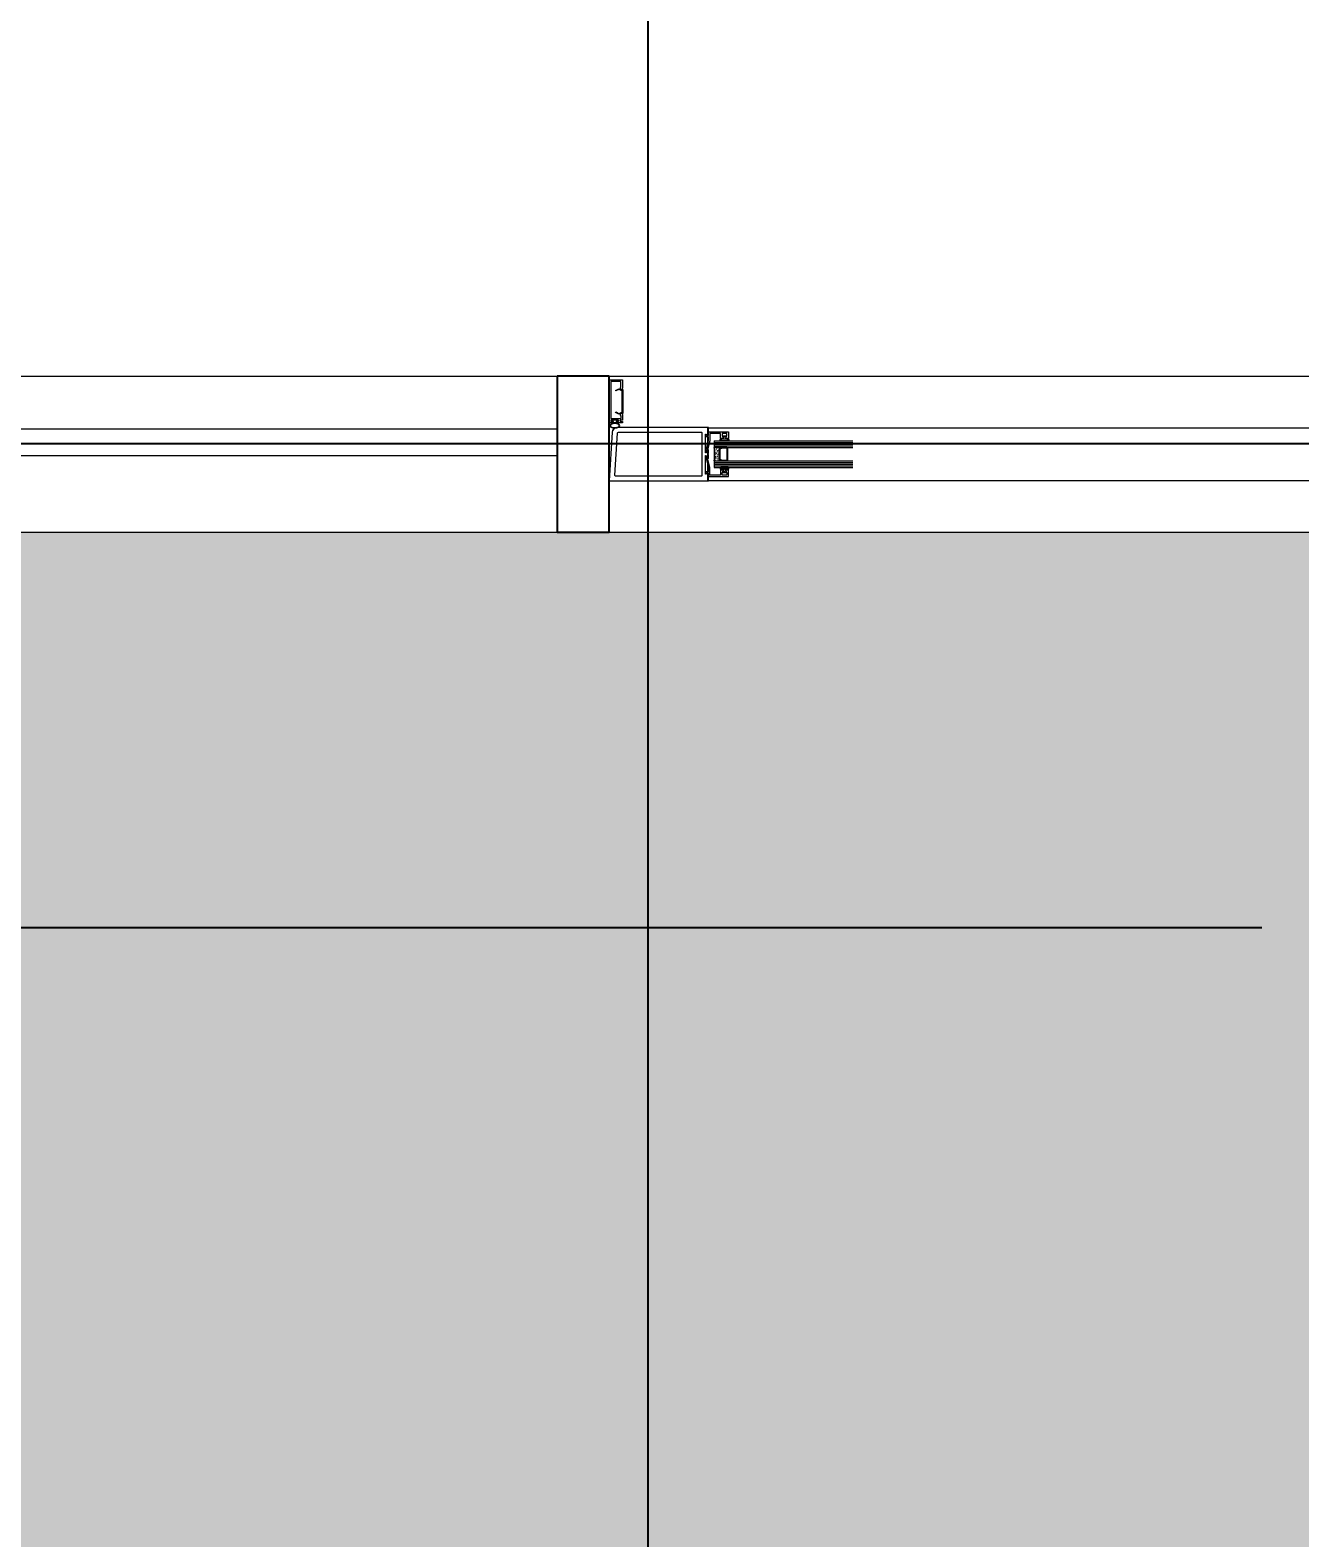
# Model space of a CAD drawing. Header units: inches. Extents: x -6 to 158, y 10 to 161.
# Drawn here: x 32.398 to 33.617, y 78.418 to 79.865 of the extents above; entities that cross this region are included whole.
import ezdxf

# ---------------------------------------------------------------- set-up
doc = ezdxf.new("R2010")
doc.units = ezdxf.units.IN
doc.header["$MEASUREMENT"] = 0
doc.linetypes.add('IMPORT-AI-Linetype-8', pattern=[7811.371918, 4882.107551, -976.421456, 976.421456, -976.421456])
for name, color, linetype, lineweight in [('A-DETL-GENF', 92, 'Continuous', 9), ('A-DOOR', 2, 'Continuous', 9), ('A-GLAZ-CURT', 2, 'Continuous', 9), ('A-GLAZ-CWMG', 2, 'Continuous', 9), ('G-IMPT', 8, 'Continuous', 9)]:
    doc.layers.add(name, color=color, linetype=linetype, lineweight=lineweight)
doc.layers.add('HATCH ACERA QUIRIBI', color=33, linetype='FENCELINE1')
doc.layers.add('ZUCA-EJES', color=251, linetype='Continuous')
doc.styles.add('DETALLES$0$DETALLES$0$TEXTO GENERAL', font='romans.shx')
doc.linetypes.add('FENCELINE1', pattern='A,0.25,-0.1,[133,ltypeshp.shx,S=0.1,R=0,X=-0.1,Y=0],-0.1,1', length=1.45)
doc.dimstyles.new('DISTRIBUCIÓN$0$PLANTA ARQUITECTONICA$0$STANDARD', dxfattribs={"dimscale": 0, "dimtxt": 0.1, "dimasz": 0.075, "dimexe": 0.0333, "dimexo": 0.0333, "dimgap": 0.0333, "dimtad": 0, "dimtih": 1, "dimtoh": 1, "dimzin": 0, "dimdsep": 46, "dimtxsty": 'DETALLES$0$DETALLES$0$TEXTO GENERAL', "dimblk": 'DISTRIBUCIÓN$0$PLANTA ARQUITECTONICA$0$_ARCHTICK', "dimcen": 0.0333, "dimdle": 0.0333, "dimclrd": 124, "dimclre": 124, "dimclrt": 1, "dimaunit": 1, "dimadec": 0, "dimazin": 0, "dimtfac": 1, "dimtix": 1, "dimtmove": 2, "dimatfit": 3, "dimfxl": 2, "dimtolj": 1, "dimtzin": 0, "dimarcsym": 0})

# ---------------------------------------------------------------- blocks, each defined once
blk = doc.blocks.new('Dbl_Door_16780 - EFCO D300 Double-2139893-Level 1')
at = {"layer": 'G-IMPT'}
for points in [[(832.2, 17.5), (828.2, 17.5), (831.3, 15.1)], [(832.2, -17.5), (831.3, -15.1), (828.2, -17.5)]]:
    blk.add_hatch(color=256, dxfattribs=at).paths.add_polyline_path(points, flags=0)
at = {"layer": 'A-DETL-GENF'}
for p, q in [((840.1, 12.7), (707.1, 12.7)), ((840.1, 11.1), (707.1, 11.1)), ((840.1, 9.5), (707.1, 9.5)), ((840.1, 7.9), (707.1, 7.9)), ((840.1, 6.3), (707.1, 6.3)), ((840, -12.7), (840, 12.7)), ((840, -6.4), (707.1, -6.4)), ((840, -7.9), (707.1, -7.9)), ((840, -9.5), (707.1, -9.5)), ((840, -11.1), (707.1, -11.1)), ((840, -12.7), (707.1, -12.7))]:
    blk.add_line(p, q, dxfattribs=at)
at = {"layer": 'A-DOOR'}
for p, q in [((846.1, 25.2), (98.4, 25.2)), ((846.1, 25.2), (846.1, -25.3)), ((846.1, -25.3), (98.4, -25.3))]:
    blk.add_line(p, q, dxfattribs=at)
at = {"layer": 'A-DOOR', "lineweight": 18}
for p, q in [((940.8, 25.6), (845.6, 25.6)), ((937.9, -21.1), (940.8, 25.6)), ((845.6, -25.6), (933.5, -25.6))]:
    blk.add_line(p, q, dxfattribs=at)
blk.add_arc((933.5, -21.1), 4.47, 270, 360, dxfattribs=at)
at = {"layer": 'G-IMPT'}
for p, q in [((828.3, 20), (832.1, 20)), ((933.2, -20.1), (935.7, 20)), ((827.1, 5.6), (827.1, -5.6)), ((827.7, 5.6), (827.7, -5.6)), ((834.7, -4.6), (834.7, 4.5)), ((828.3, -20), (832.1, -20)), ((928.5, -40.7), (928.5, -60.6)), ((931.2, -39.1), (928.7, -40.4)), ((928.7, -60.9), (931.2, -62.2))]:
    blk.add_line(p, q, dxfattribs=at)
at = {"layer": 'G-IMPT', "flags": 128}
for points in [[(832.2, 17.5), (828.2, 17.5), (829.1, 15.1), (828.1, 15.1), (827.1, 15), (826.1, 14.2), (826, 14.1), (825.9, 13.9), (825.9, 13.8), (826, 13.6), (826.1, 13.4), (827.1, 12.7), (828.1, 12.7), (832.4, 12.7), (833.3, 12.7), (834.3, 13.4), (834.5, 13.6), (834.5, 13.8), (834.5, 13.9), (834.5, 14.1), (834.3, 14.2), (833.3, 15), (832.4, 15.1), (831.3, 15.1)], [(826.9, 13.8), (827.5, 14.3), (830.2, 14.5), (833, 14.3), (833.6, 13.8), (833, 13.4), (830.2, 13.3), (827.5, 13.4)], [(846.4, 0), (845.6, -0.8), (845.6, -3.7), (845.7, -4), (846, -4.1), (846.3, -4), (847.8, -1.3), (848.1, -1.2), (848.4, -1.3), (848.5, -1.6), (848.5, -18.9), (848.4, -19.2), (848, -19.3), (846.1, -18.6), (845.8, -18.6), (845.6, -19.1), (845.6, -25.6), (933.2, -25.6), (934.6, -25.4), (935.9, -24.8), (936.9, -23.8), (937.6, -22.6), (937.9, -21.1), (940.8, 25.6), (935.4, 25.6), (845.6, 25.6), (845.6, 19), (845.8, 18.7), (846.1, 18.6), (848, 19.3), (848.4, 19.3), (848.5, 18.9), (848.5, 1.6), (848.4, 1.3), (848.1, 1.2), (847.8, 1.3), (846.3, 4), (846, 4.2), (845.8, 4.1), (845.6, 3.7), (845.6, 0.8)], [(832.9, 6.3), (834.8, 5.3)], [(835.3, 4.5), (835.3, -4.6)], [(832.2, -17.5), (828.2, -17.5), (829.1, -15.1), (828.1, -15.1), (827.1, -15), (826.1, -14.2), (826, -14.1), (825.9, -13.9), (825.9, -13.7), (826, -13.5), (826.1, -13.4), (827.1, -12.7), (828.1, -12.6), (832.4, -12.6), (833.3, -12.7), (834.3, -13.4), (834.5, -13.5), (834.5, -13.7), (834.5, -13.9), (834.5, -14.1), (834.3, -14.2), (833.3, -15), (832.4, -15.1), (831.3, -15.1)], [(826.9, -13.8), (827.5, -14.3), (830.2, -14.5), (833, -14.3), (833.6, -13.8), (833, -13.4), (830.2, -13.3), (827.5, -13.4)], [(834.8, -5.3), (832.9, -6.3)], [(933.1, -32.6), (932, -32.6), (932, -31.9), (932.7, -31.9), (933.8, -29.8), (937.1, -29.8), (938.3, -31.9), (938.9, -31.9), (938.9, -32.6), (937.8, -32.6), (936.6, -30.6), (934.3, -30.6)]]:
    blk.add_lwpolyline(points, close=True, dxfattribs=at)
for points in [[(848.1, 17.7), (847, 18.8), (845.6, 18), (845.6, 21.4), (826.5, 21.4), (826.5, 15.1), (828.5, 15.1)], [(828.8, 15.6), (827.9, 18.3), (827.9, 19.6)], [(832.5, 19.6), (832.5, 18.3), (831.6, 15.6)], [(832, 15.1), (833.9, 15.1), (833.9, 20), (844.2, 20), (844.2, 12.7), (846.5, 4.1), (847.5, 2.6)], [(848.2, 3), (845.6, 12.9), (845.6, 16.8), (847.8, 16.8)], [(934.9, 20.8), (852.1, 20.8), (851.8, 20.7), (851.7, 20.4), (851.7, 0), (851.7, -20.4), (851.8, -20.7), (852.1, -20.8), (932.4, -20.8)], [(840, 6.3), (832.5, 6.3), (827.9, 6.3)], [(834.6, 4.8), (832.5, 5.8), (827.9, 5.8)], [(835.3, 5.9), (835.3, 5.7), (835.2, 5.9), (835.3, 5.9), (835.3, 5.9), (835.2, 5.9), (835.3, 5.8)], [(835.6, 1.7), (835.6, 1.6), (835.5, 1.7), (835.6, 1.7), (835.6, 1.7), (835.5, 1.7), (835.6, 1.6)], [(836, 3.1), (835.9, 3.2), (836, 3.2), (836, 3.2), (836, 3.2), (835.9, 3.3), (836, 3.1)], [(836.5, 4.7), (836.3, 4.8), (836.4, 4.7), (836.4, 4.8), (836.4, 4.6), (836.3, 4.8), (836.4, 4.8)], [(836.7, 0.4), (836.6, 0.6), (836.7, 0.6), (836.7, 0.6), (836.7, 0.5), (836.6, 0.6), (836.8, 0.5)], [(836.9, 6.2), (836.8, 6.3), (836.8, 6.3), (836.8, 6.3), (836.8, 6.3), (836.8, 6.2), (836.7, 6.3)], [(837.2, 2), (837.1, 2.1), (837.1, 2.1), (837.1, 2), (837, 2.1), (837.1, 2.1), (837.1, 2.1)], [(837.6, 3.5), (837.5, 3.7), (837.6, 3.6), (837.5, 3.6), (837.6, 3.6), (837.6, 3.5), (837.4, 3.6)], [(838, 5.2), (838, 5), (837.8, 5.2), (837.9, 5.2), (838, 5.1), (837.9, 5.2), (838, 5.1)], [(838.3, 0.9), (838.2, 1), (838.3, 1), (838.3, 0.8), (838.1, 1), (838.3, 1), (838.2, 1)], [(838.7, 2.4), (838.6, 2.5), (838.7, 2.5), (838.6, 2.5), (838.7, 2.5), (838.7, 2.4), (838.5, 2.5)], [(839.1, 4), (839.1, 3.9), (838.9, 4), (839.1, 4.1), (839.1, 4), (839, 4.1), (839.1, 4)], [(839.5, 5.6), (839.5, 5.4), (839.4, 5.6), (839.5, 5.6), (839.5, 5.6), (839.4, 5.6), (839.5, 5.5)], [(827.9, -5.8), (832.5, -5.8), (834.6, -4.8)], [(827.9, -6.4), (832.5, -6.4), (840, -6.4)], [(832, -15.1), (833.9, -15.1), (833.9, -20), (844.2, -20), (844.2, -12.7), (846.5, -4.1), (847.5, -2.6)], [(833.6, -6.1), (833.4, -6), (833.6, -6), (833.5, -6), (833.6, -6), (833.5, -6), (833.6, -6.1)], [(835.1, -5.7), (835, -5.5), (835.1, -5.6), (835.1, -5.6), (835.1, -5.7), (834.9, -5.6), (835.1, -5.6)], [(835.5, -4.2), (835.4, -4), (835.5, -4), (835.5, -4), (835.5, -4.1), (835.4, -4), (835.5, -4.1)], [(835.9, -2.6), (835.8, -2.5), (835.9, -2.5), (835.9, -2.5), (835.9, -2.6), (835.8, -2.5), (835.9, -2.5)], [(836.3, -1.1), (836.2, -1), (836.3, -1), (836.3, -1), (836.3, -1), (836.2, -0.9), (836.3, -1.1)], [(836.6, -5.3), (836.5, -5.2), (836.6, -5.2), (836.6, -5.1), (836.6, -5.2), (836.5, -5.1), (836.6, -5.2)], [(837.1, -3.7), (836.9, -3.6), (837, -3.6), (837, -3.8), (836.9, -3.6), (837, -3.6), (837, -3.6)], [(837.5, -2.2), (837.4, -2.1), (837.4, -2.1), (837.4, -2.1), (837.4, -2.1), (837.4, -2.2), (837.3, -2.1)], [(837.7, -6.3), (837.7, -6.4), (837.6, -6.3), (837.7, -6.3), (837.7, -6.3), (837.7, -6.2)], [(837.9, -0.6), (837.8, -0.5), (837.9, -0.6), (837.8, -0.5), (837.9, -0.6), (837.9, -0.7), (837.7, -0.6)], [(838.2, -4.8), (838.1, -4.7), (838.2, -4.8), (838.1, -4.7), (838.2, -4.9), (838, -4.7), (838.2, -4.7)], [(838.6, -3.3), (838.4, -3.2), (838.6, -3.2), (838.5, -3.2), (838.6, -3.2), (838.5, -3.2), (838.6, -3.3)], [(839, -1.7), (839, -1.8), (838.8, -1.7), (838.9, -1.7), (839, -1.7), (838.9, -1.6), (839, -1.8)], [(839.3, -6), (839.1, -5.9), (839.3, -5.9), (839.2, -5.9), (839.3, -5.9), (839.2, -5.8), (839.3, -6)], [(839.3, -0.2), (839.2, -0.1), (839.3, -0.2), (839.3, -0.1)], [(839.6, -4.3), (839.6, -4.4), (839.6, -4.3), (839.6, -4.4), (839.6, -4.4), (839.5, -4.3)], [(848.2, -3), (845.6, -12.9), (845.6, -16.8), (847.8, -16.8)], [(848.1, -17.7), (847, -18.8), (845.6, -18), (845.6, -21.4), (826.5, -21.4), (826.5, -15.1), (828.5, -15.1)], [(828.8, -15.6), (827.9, -18.3), (827.9, -19.6)], [(832.5, -19.6), (832.5, -18.3), (831.6, -15.6)], [(931.2, -62.9), (928.5, -61.6), (928.5, -62.2), (927.9, -62.2), (927.9, -39.1), (928.5, -39.1), (928.5, -39.8), (931.2, -38.4)], [(928.2, -38), (928.2, -32.8), (930.2, -32.8), (930.2, -31.4), (928.2, -31.4), (928.2, -30), (932.5, -30)], [(938.5, -30), (940.8, -30), (940.8, -71.3), (928.2, -71.3), (928.2, -63.4)], [(929.7, -64.5), (929.7, -69.7), (939.3, -69.7), (939.3, -34.4), (929.5, -34.4), (929.5, -36.8)], [(931.5, -38.4), (934.8, -40), (934.5, -40.6), (931.5, -39.1)], [(932.5, -31.4), (931.8, -31.4), (931.8, -32.8), (939.3, -32.8), (939.3, -31.4), (938.5, -31.4)], [(931.5, -62.2), (934.5, -60.8), (934.8, -61.3), (931.5, -62.9)]]:
    blk.add_lwpolyline(points, dxfattribs=at)
at = {"layer": 'G-IMPT'}
for centre, radius, start, end in [((828.3, 19.6), 0.406, 90, 180), ((828.5, 15.5), 0.406, 270, 18.6986), ((832, 15.5), 0.406, 161.3014, 270), ((832.1, 19.6), 0.406, 360, 90), ((847.8, 17.3), 0.483, 270, 42.9739), ((934.9, 20), 0.787, 356.4059, 90), ((827.9, 5.6), 0.794, 90, 180), ((827.9, 5.6), 0.235, 90, 180), ((832.5, 5.6), 0.794, 62.824, 90), ((832.5, 5.6), 0.794, 62.824, 90), ((832.5, 5.6), 0.235, 62.824, 90), ((834.5, 4.5), 0.235, 360, 62.824), ((834.5, 4.5), 0.794, 360, 62.824), ((834.5, 4.5), 0.794, 360, 62.824), ((867.8, 0), 28.5, 167.108, 192.892), ((847.8, 2.9), 0.433, 213.0583, 15), ((827.9, -5.6), 0.794, 180, 270), ((827.9, -5.6), 0.235, 180, 270), ((832.5, -5.6), 0.235, 270, 297.176), ((832.5, -5.6), 0.794, 270, 297.176), ((832.5, -5.6), 0.794, 270, 297.176), ((834.5, -4.6), 0.235, 297.176, 360), ((834.5, -4.6), 0.794, 297.176, 360), ((834.5, -4.6), 0.794, 297.176, 360), ((847.8, -2.9), 0.433, 345, 146.9417), ((828.3, -19.6), 0.406, 180, 270), ((828.5, -15.5), 0.406, 341.3014, 90), ((832, -15.5), 0.406, 90, 198.6986), ((832.1, -19.6), 0.406, 270, 0), ((847.8, -17.3), 0.483, 317.0261, 90), ((932.4, -27.5), 1.59, 118.0725, 241.9275), ((932.4, -27.5), 1.21, 118.0725, 241.9275), ((935.5, -33.2), 8.06, 61.9275, 118.0725), ((935.5, -21.8), 8.06, 241.9275, 298.0725), ((935.5, -33.2), 7.68, 61.9275, 118.0725), ((935.5, -21.8), 7.68, 241.9275, 298.0725), ((932.4, -20), 0.787, 270, 356.4059), ((938.5, -27.5), 1.21, 298.0725, 61.9275), ((938.5, -27.5), 1.59, 298.0725, 61.9275), ((929.3, -38), 1.19, 180, 82.6656), ((928.8, -40.7), 0.317, 117, 180), ((931.3, -38.7), 0.317, 64.4647, 117), ((931.4, -39.4), 0.317, 64.4647, 117), ((932.5, -30.7), 0.698, 270, 90), ((938.5, -30.7), 0.698, 90, 270), ((929.3, -63.4), 1.19, 288.6115, 180), ((928.8, -60.6), 0.317, 180, 243), ((931.4, -61.9), 0.317, 243, 295.5353), ((931.3, -62.6), 0.317, 243, 295.5353)]:
    blk.add_arc(centre, radius, start, end, dxfattribs=at)
blk = doc.blocks.new('Rectangular Mullion - 50 x 150mm-2140257-Level 1')
at = {"layer": 'A-GLAZ-CWMG'}
for p, q in [((14125, 7647.7), (14125, 8523.4)), ((14275, 7647.7), (14275, 8523.4))]:
    blk.add_line(p, q, dxfattribs=at)
blk = doc.blocks.new('Rectangular Mullion - 50 x 150mm-2139847-Level 1')
at = {"layer": 'A-GLAZ-CWMG'}
for p, q in [((14125, 6029.4), (14125, 7154.4)), ((14275, 6029.4), (14275, 7154.4))]:
    blk.add_line(p, q, dxfattribs=at)
blk = doc.blocks.new('System Panel - Glazed-2140284-Level 1')
at = {"layer": 'A-GLAZ-CURT', "color": 160, "lineweight": 18}
for p, q in [((784.2, 49.5), (-784.2, 49.5)), ((-784.2, 49.5), (-784.2, 24.5)), ((-784.2, 24.5), (784.2, 24.5))]:
    blk.add_line(p, q, dxfattribs=at)
blk = doc.blocks.new('Rectangular Mullion - 50 x 150mm-2140278-Level 1')
at = {"layer": 'A-GLAZ-CWMG'}
for p, q in [((14125, 7154.4), (14125, 7597.7)), ((14275, 7154.4), (14275, 7597.7))]:
    blk.add_line(p, q, dxfattribs=at)
blk = doc.blocks.new('Rectangular Mullion - 50 x 150mm-2139891-Level 1')
at = {"layer": 'A-GLAZ-CWMG', "lineweight": 25}
for p, q in [((-25, 75), (25, 75)), ((-25, -75), (-25, 75)), ((25, 75), (25, -75)), ((25, -75), (-25, -75))]:
    blk.add_line(p, q, dxfattribs=at)
blk = doc.blocks.new('DISTRIBUCIÓN$0$PLANTA ARQUITECTONICA$0$_ARCHTICK')
at = {"color": 0, "linetype": 'ByBlock', "const_width": 0.15}
blk.add_lwpolyline([(-0.5, -0.5), (0.5, 0.5)], dxfattribs=at)
blk = doc.blocks.new('*D1002')
at = {"layer": 'Defpoints', "color": 0, "linetype": 'ByBlock', "transparency": 16777216}
for p in [(31.141, 79.468), (36.391, 79.468), (36.391, 79.0036)]:
    blk.add_point(p, dxfattribs=at)
at = {"layer": 'HATCH ACERA QUIRIBI', "color": 124, "linetype": 'ByBlock', "lineweight": -2, "transparency": 16777216}
for p, q in [((31.141, 79.4347), (31.141, 78.9703)), ((36.391, 79.4347), (36.391, 78.9703)), ((31.1077, 79.0036), (33.5803, 79.0036)), ((36.4243, 79.0036), (33.9517, 79.0036))]:
    blk.add_line(p, q, dxfattribs=at)
at = {"layer": 'HATCH ACERA QUIRIBI', "color": 124, "linetype": 'ByBlock', "lineweight": -2, "transparency": 16777216, "xscale": 0.075, "yscale": 0.075, "zscale": 0.075, "rotation": 180}
blk.add_blockref('DISTRIBUCIÓN$0$PLANTA ARQUITECTONICA$0$_ARCHTICK', (31.141, 79.0036), dxfattribs=at)
at = {"layer": 'HATCH ACERA QUIRIBI', "color": 124, "linetype": 'ByBlock', "lineweight": -2, "transparency": 16777216, "xscale": 0.075, "yscale": 0.075, "zscale": 0.075}
blk.add_blockref('DISTRIBUCIÓN$0$PLANTA ARQUITECTONICA$0$_ARCHTICK', (36.391, 79.0036), dxfattribs=at)
at = {"layer": 'HATCH ACERA QUIRIBI', "color": 1, "linetype": 'ByBlock', "transparency": 16777216, "insert": (33.766, 79.0036), "char_height": 0.1, "attachment_point": 5, "style": 'DETALLES$0$DETALLES$0$TEXTO GENERAL'}
blk.add_mtext('\\A1;5.25', dxfattribs=at)

msp = doc.modelspace()

# ---------------------------------------------------------------- hatches: boundary and pattern name
at = {"layer": 'HATCH ACERA QUIRIBI', "linetype": 'ByBlock'}
h = msp.add_hatch(dxfattribs=at)
h.set_pattern_fill('AR-SAND', color=33, scale=0.005)
h.set_pattern_definition([(37.5, (-2717.0635, -1543.11324), (-0.008000156, 0.244706619), [0, -0.19304, 0, -0.2159, 0, -0.206375]), (7.5, (-2717.0635, -1543.11324), (0.22476164, 0.35841255), [0, -0.10414, 0, -0.17399, 0, -0.066675]), (327.5, (-2717.2197, -1543.11324), (0.395496185, 0.000718592), [0, -0.0635, 0, -0.2286, 0, -0.29845]), (317.5, (-2717.2197, -1543.11324), (0.381778226, 0.11146466), [0, -0.03175, 0, -0.14986, 0, -0.17145])])
h.paths.add_polyline_path([(20.0346, 112.3765), (20.7064, 97.4211), (20.7064, 84.3621), (20.7064, 67.7191), (26.7389, 69.4585), (35.0142, 71.8447), (44.88, 77.1027), (47.8682, 92.7059), (50.122, 111.7901)])
h.paths.add_polyline_path([(21.2908, 111.1518), (21.9064, 97.448), (21.9064, 84.3621), (21.9064, 69.314), (26.4064, 70.6115), (34.5609, 72.9628), (43.8093, 77.8919), (46.6816, 92.8893), (48.775, 110.6162)], flags=16)
h = msp.add_hatch(dxfattribs=at)
h.set_pattern_fill('AR-SAND', color=33, scale=0.005)
h.set_pattern_definition([(37.5, (-2956.6152, -1549.60437), (-0.008000156, 0.244706619), [0, -0.19304, 0, -0.2159, 0, -0.206375]), (7.5, (-2956.6152, -1549.60437), (0.224761642, 0.35841255), [0, -0.10414, 0, -0.17399, 0, -0.066675]), (327.5, (-2956.7714, -1549.60437), (0.395496185, 0.000718592), [0, -0.0635, 0, -0.2286, 0, -0.29845]), (317.5, (-2956.7714, -1549.60437), (0.381778226, 0.11146466), [0, -0.03175, 0, -0.14986, 0, -0.17145])])
h.paths.add_polyline_path([(25.0564, 79.3832), (24.0564, 79.3832), (24.0564, 108.5769), (37.4607, 108.5769), (37.4607, 102.5769), (45.9909, 102.5769), (43.8762, 87.8832), (40.9607, 87.8832), (40.9607, 78.3832), (34.9993, 78.3832), (32.9993, 73.0085), (27.9064, 71.54), (27.9064, 71.044), (26.4064, 70.6115), (26.4064, 71.5832), (21.9064, 71.5832), (21.9064, 73.0832), (28.0564, 73.0832), (31.3842, 74.0428), (32.9993, 78.3832), (28.0564, 78.3832), (28.0564, 79.3832), (36.3107, 79.3832), (36.3107, 78.6582), (36.4607, 78.6582), (36.4607, 79.3832), (39.9607, 79.3832), (39.9607, 88.8832), (43.0098, 88.8832), (44.8367, 101.5769), (36.4607, 101.5769), (36.4607, 107.5769), (25.0564, 107.5769)])

# ---------------------------------------------------------------- linework, layer by layer
at = {"layer": 'ZUCA-EJES', "color": 253, "linetype": 'IMPORT-AI-Linetype-8', "ltscale": 0.01}
for p, q in [((32.991, 113.0964), (32.991, 76.4303)), ((50.3482, 79.468), (25.0564, 79.468))]:
    msp.add_line(p, q, dxfattribs=at)

# ---------------------------------------------------------------- block references
at = {"layer": 'A-DOOR', "xscale": 0.000999999999999, "yscale": 0.000999999999999, "zscale": 0.000999999999999, "rotation": 179.9999999999999}
msp.add_blockref('Dbl_Door_16780 - EFCO D300 Double-2139893-Level 1', (33.8948, 79.4582), dxfattribs=at)
at = {"layer": 'A-GLAZ-CURT', "xscale": 0.000999999999999, "yscale": 0.000999999999999, "zscale": 0.000999999999999, "rotation": 179.9999999999999}
msp.add_blockref('System Panel - Glazed-2140284-Level 1', (32.1198, 79.5066), dxfattribs=at)
at = {"layer": 'A-GLAZ-CWMG', "xscale": 0.000999999999999, "yscale": 0.000999999999999, "zscale": 0.000999999999999, "rotation": 270}
for name in ['Rectangular Mullion - 50 x 150mm-2139847-Level 1', 'Rectangular Mullion - 50 x 150mm-2140278-Level 1', 'Rectangular Mullion - 50 x 150mm-2140257-Level 1']:
    msp.add_blockref(name, (25.3063, 93.6582), dxfattribs=at)
at = {"layer": 'A-GLAZ-CWMG', "extrusion": (0, 0, -1), "xscale": 0.000999999999999, "yscale": 0.000999999999999, "zscale": 0.000999999999999}
msp.add_blockref('Rectangular Mullion - 50 x 150mm-2139891-Level 1', (-32.929, 79.4582), dxfattribs=at)

# ---------------------------------------------------------------- dimensions: what is measured, and where the dimension line sits
at = {"layer": 'HATCH ACERA QUIRIBI', "color": 33, "linetype": 'ByBlock'}
dim = msp.add_aligned_dim(p1=(31.141, 79.468), p2=(36.391, 79.468), distance=-0.4644, dimstyle='DISTRIBUCIÓN$0$PLANTA ARQUITECTONICA$0$STANDARD', override={"dimscale": 1}, dxfattribs=at)
dim.commit()
dim.dimension.update_dxf_attribs({"geometry": '*D1002', "text_midpoint": (33.766, 79.0036)})

doc.saveas('drawing.dxf')
